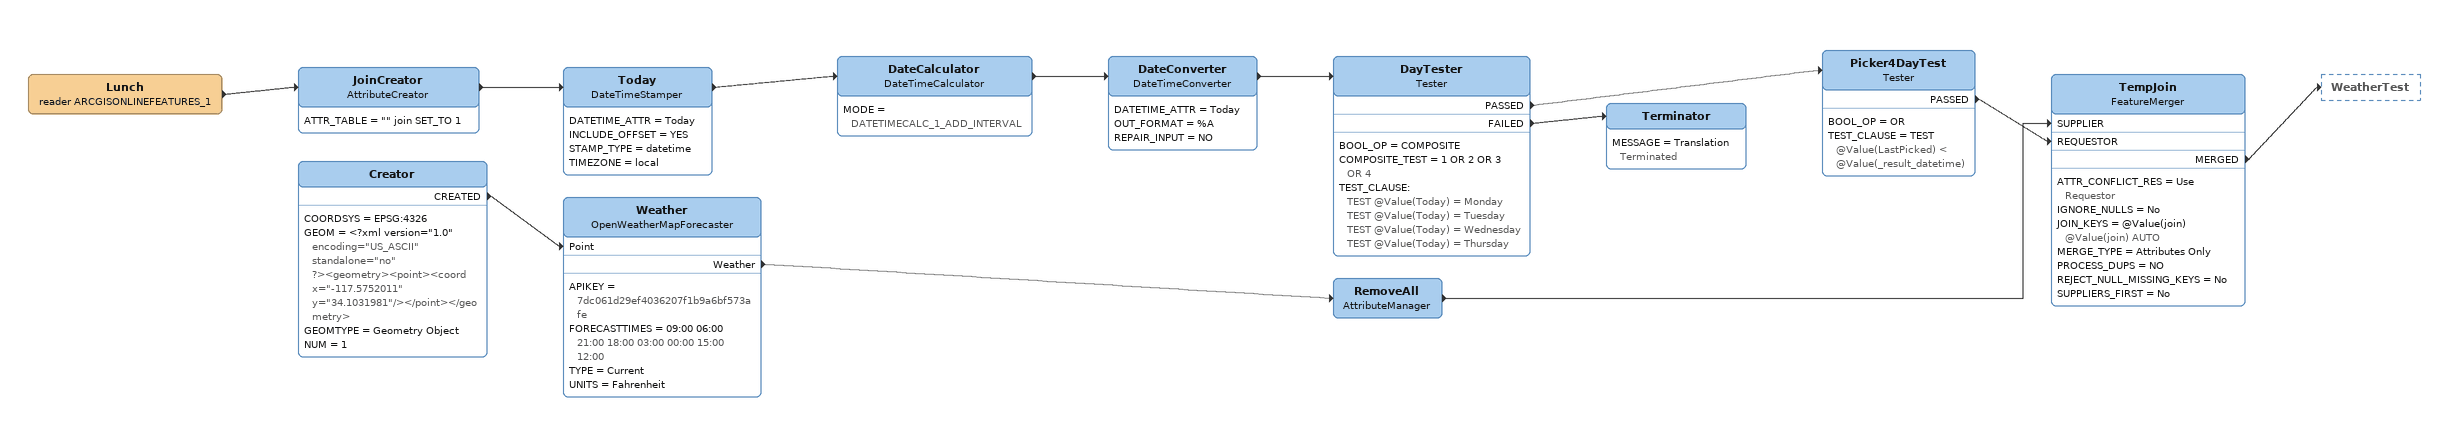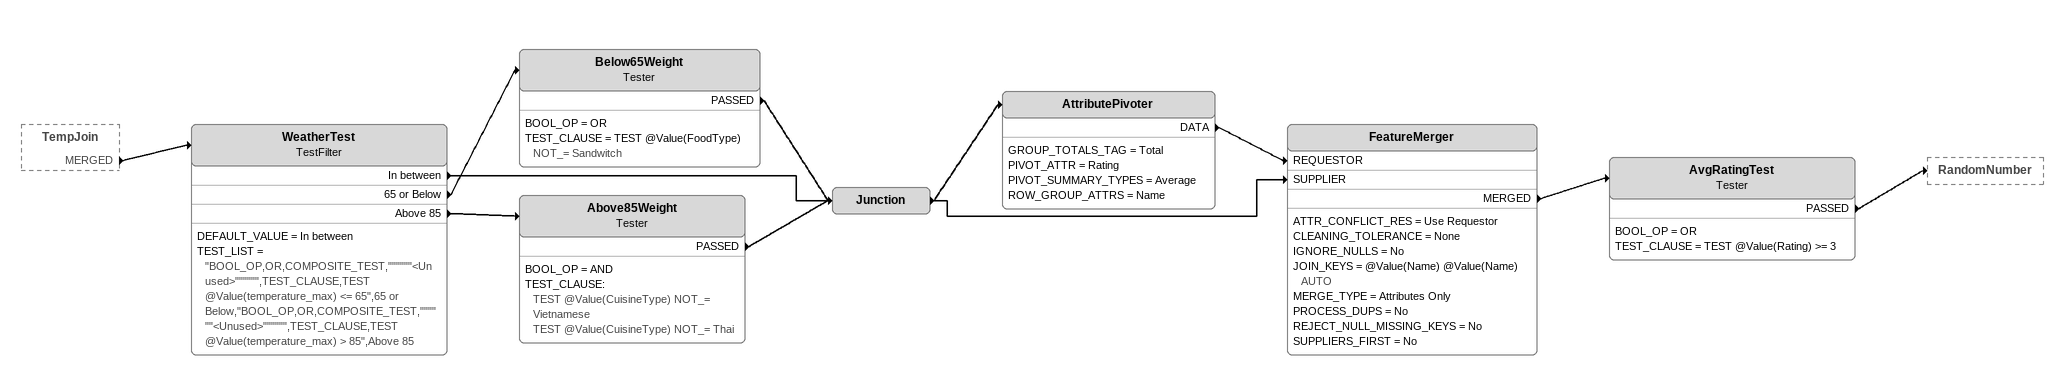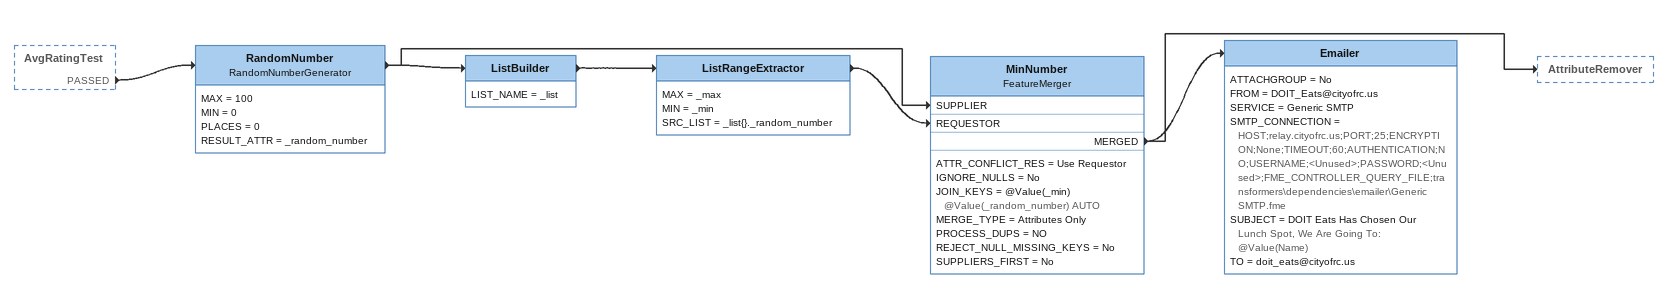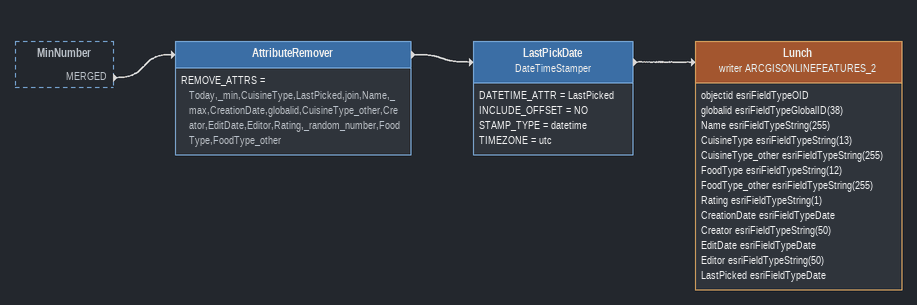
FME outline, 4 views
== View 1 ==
Lunch (reader ARCGISONLINEFEATURES_1)
    -> JoinCreator
JoinCreator: AttributeCreator
    ATTR_TABLE = "" join SET_TO 1
    -> Today
Today: DateTimeStamper
    DATETIME_ATTR = Today
    INCLUDE_OFFSET = YES
    STAMP_TYPE = datetime
    TIMEZONE = local
    -> DateCalculator
DateCalculator: DateTimeCalculator
    MODE = DATETIMECALC_1_ADD_INTERVAL
    -> DateConverter
DateConverter: DateTimeConverter
    DATETIME_ATTR = Today
    OUT_FORMAT = %A
    REPAIR_INPUT = NO
    -> DayTester
DayTester: Tester
    BOOL_OP = COMPOSITE
    COMPOSITE_TEST = 1 OR 2 OR 3 OR 4
    TEST_CLAUSE:
      TEST @Value(Today) = Monday
      TEST @Value(Today) = Tuesday
      TEST @Value(Today) = Wednesday
      TEST @Value(Today) = Thursday
    PASSED -> Picker4DayTest
    FAILED -> Terminator
Picker4DayTest: Tester
    BOOL_OP = OR
    TEST_CLAUSE = TEST @Value(LastPicked) < @Value(_result_datetime)
    PASSED -> TempJoin [REQUESTOR]
Terminator
    MESSAGE = Translation Terminated
Creator
    COORDSYS = EPSG:4326
    GEOM = <?xml version="1.0" encoding="US_ASCII" standalone="no" ?><geometry><point><coord x="-117.5752011" y="34.1031981"/></point></geometry>
    GEOMTYPE = Geometry Object
    NUM = 1
    CREATED -> Weather [Point]
Weather: OpenWeatherMapForecaster
    APIKEY = 7dc061d29ef4036207f1b9a6bf573afe
    FORECASTTIMES = 09:00 06:00 21:00 18:00 03:00 00:00 15:00 12:00
    TYPE = Current
    UNITS = Fahrenheit
    Weather -> RemoveAll
RemoveAll: AttributeManager
    -> TempJoin [SUPPLIER]
TempJoin: FeatureMerger
    ATTR_CONFLICT_RES = Use Requestor
    IGNORE_NULLS = No
    JOIN_KEYS = @Value(join) @Value(join) AUTO
    MERGE_TYPE = Attributes Only
    PROCESS_DUPS = NO
    REJECT_NULL_MISSING_KEYS = No
    SUPPLIERS_FIRST = No
    MERGED -> WeatherTest

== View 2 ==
TempJoin [outside]
    MERGED -> WeatherTest
WeatherTest: TestFilter
    DEFAULT_VALUE = In between
    TEST_LIST = "BOOL_OP,OR,COMPOSITE_TEST,""""""<Unused>"""""",TEST_CLAUSE,TEST @Value(temperature_max) <= 65",65 or Below,"BOOL_OP,OR,COMPOSITE_TEST,""""""<Unused>"""""",TEST_CLAUSE,TEST @Value(temperature_max) > 85",Above 85
    In between -> Junction
    65 or Below -> Below65Weight
    Above 85 -> Above85Weight
Below65Weight: Tester
    BOOL_OP = OR
    TEST_CLAUSE = TEST @Value(FoodType) NOT_= Sandwitch
    PASSED -> Junction
Above85Weight: Tester
    BOOL_OP = AND
    TEST_CLAUSE:
      TEST @Value(CuisineType) NOT_= Vietnamese
      TEST @Value(CuisineType) NOT_= Thai
    PASSED -> Junction
Junction
    -> AttributePivoter
    -> FeatureMerger [SUPPLIER]
AttributePivoter
    GROUP_TOTALS_TAG = Total
    PIVOT_ATTR = Rating
    PIVOT_SUMMARY_TYPES = Average
    ROW_GROUP_ATTRS = Name
    DATA -> FeatureMerger [REQUESTOR]
FeatureMerger
    ATTR_CONFLICT_RES = Use Requestor
    CLEANING_TOLERANCE = None
    IGNORE_NULLS = No
    JOIN_KEYS = @Value(Name) @Value(Name) AUTO
    MERGE_TYPE = Attributes Only
    PROCESS_DUPS = No
    REJECT_NULL_MISSING_KEYS = No
    SUPPLIERS_FIRST = No
    MERGED -> AvgRatingTest
AvgRatingTest: Tester
    BOOL_OP = OR
    TEST_CLAUSE = TEST @Value(Rating) >= 3
    PASSED -> RandomNumber

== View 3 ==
AvgRatingTest [outside]
    PASSED -> RandomNumber
RandomNumber: RandomNumberGenerator
    MAX = 100
    MIN = 0
    PLACES = 0
    RESULT_ATTR = _random_number
    -> ListBuilder
    -> MinNumber [SUPPLIER]
ListBuilder
    LIST_NAME = _list
    -> ListRangeExtractor
ListRangeExtractor
    MAX = _max
    MIN = _min
    SRC_LIST = _list{}._random_number
    -> MinNumber [REQUESTOR]
MinNumber: FeatureMerger
    ATTR_CONFLICT_RES = Use Requestor
    IGNORE_NULLS = No
    JOIN_KEYS = @Value(_min) @Value(_random_number) AUTO
    MERGE_TYPE = Attributes Only
    PROCESS_DUPS = NO
    REJECT_NULL_MISSING_KEYS = No
    SUPPLIERS_FIRST = No
    MERGED -> Emailer
    MERGED -> AttributeRemover
Emailer
    ATTACHGROUP = No
    FROM = DOIT_Eats@cityofrc.us
    SERVICE = Generic SMTP
    SMTP_CONNECTION = HOST;relay.cityofrc.us;PORT;25;ENCRYPTION;None;TIMEOUT;60;AUTHENTICATION;NO;USERNAME;<Unused>;PASSWORD;<Unused>;FME_CONTROLLER_QUERY_FILE;transformers\dependencies\emailer\Generic SMTP.fme
    SUBJECT = DOIT Eats Has Chosen Our Lunch Spot, We Are Going To: @Value(Name)
    TO = doit_eats@cityofrc.us

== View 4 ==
MinNumber [outside]
    MERGED -> AttributeRemover
AttributeRemover
    REMOVE_ATTRS = Today,_min,CuisineType,LastPicked,join,Name,_max,CreationDate,globalid,CuisineType_other,Creator,EditDate,Editor,Rating,_random_number,FoodType,FoodType_other
    -> LastPickDate
LastPickDate: DateTimeStamper
    DATETIME_ATTR = LastPicked
    INCLUDE_OFFSET = NO
    STAMP_TYPE = datetime
    TIMEZONE = utc
    -> Lunch (writer ARCGISONLINEFEATURES_2)
Lunch (writer ARCGISONLINEFEATURES_2)
    attributes: objectid esriFieldTypeOID, globalid esriFieldTypeGlobalID(38), Name esriFieldTypeString(255), CuisineType esriFieldTypeString(13), CuisineType_other esriFieldTypeString(255), FoodType esriFieldTypeString(12), FoodType_other esriFieldTypeString(255), Rating esriFieldTypeString(1), CreationDate esriFieldTypeDate, Creator esriFieldTypeString(50), EditDate esriFieldTypeDate, Editor esriFieldTypeString(50), LastPicked esriFieldTypeDate
